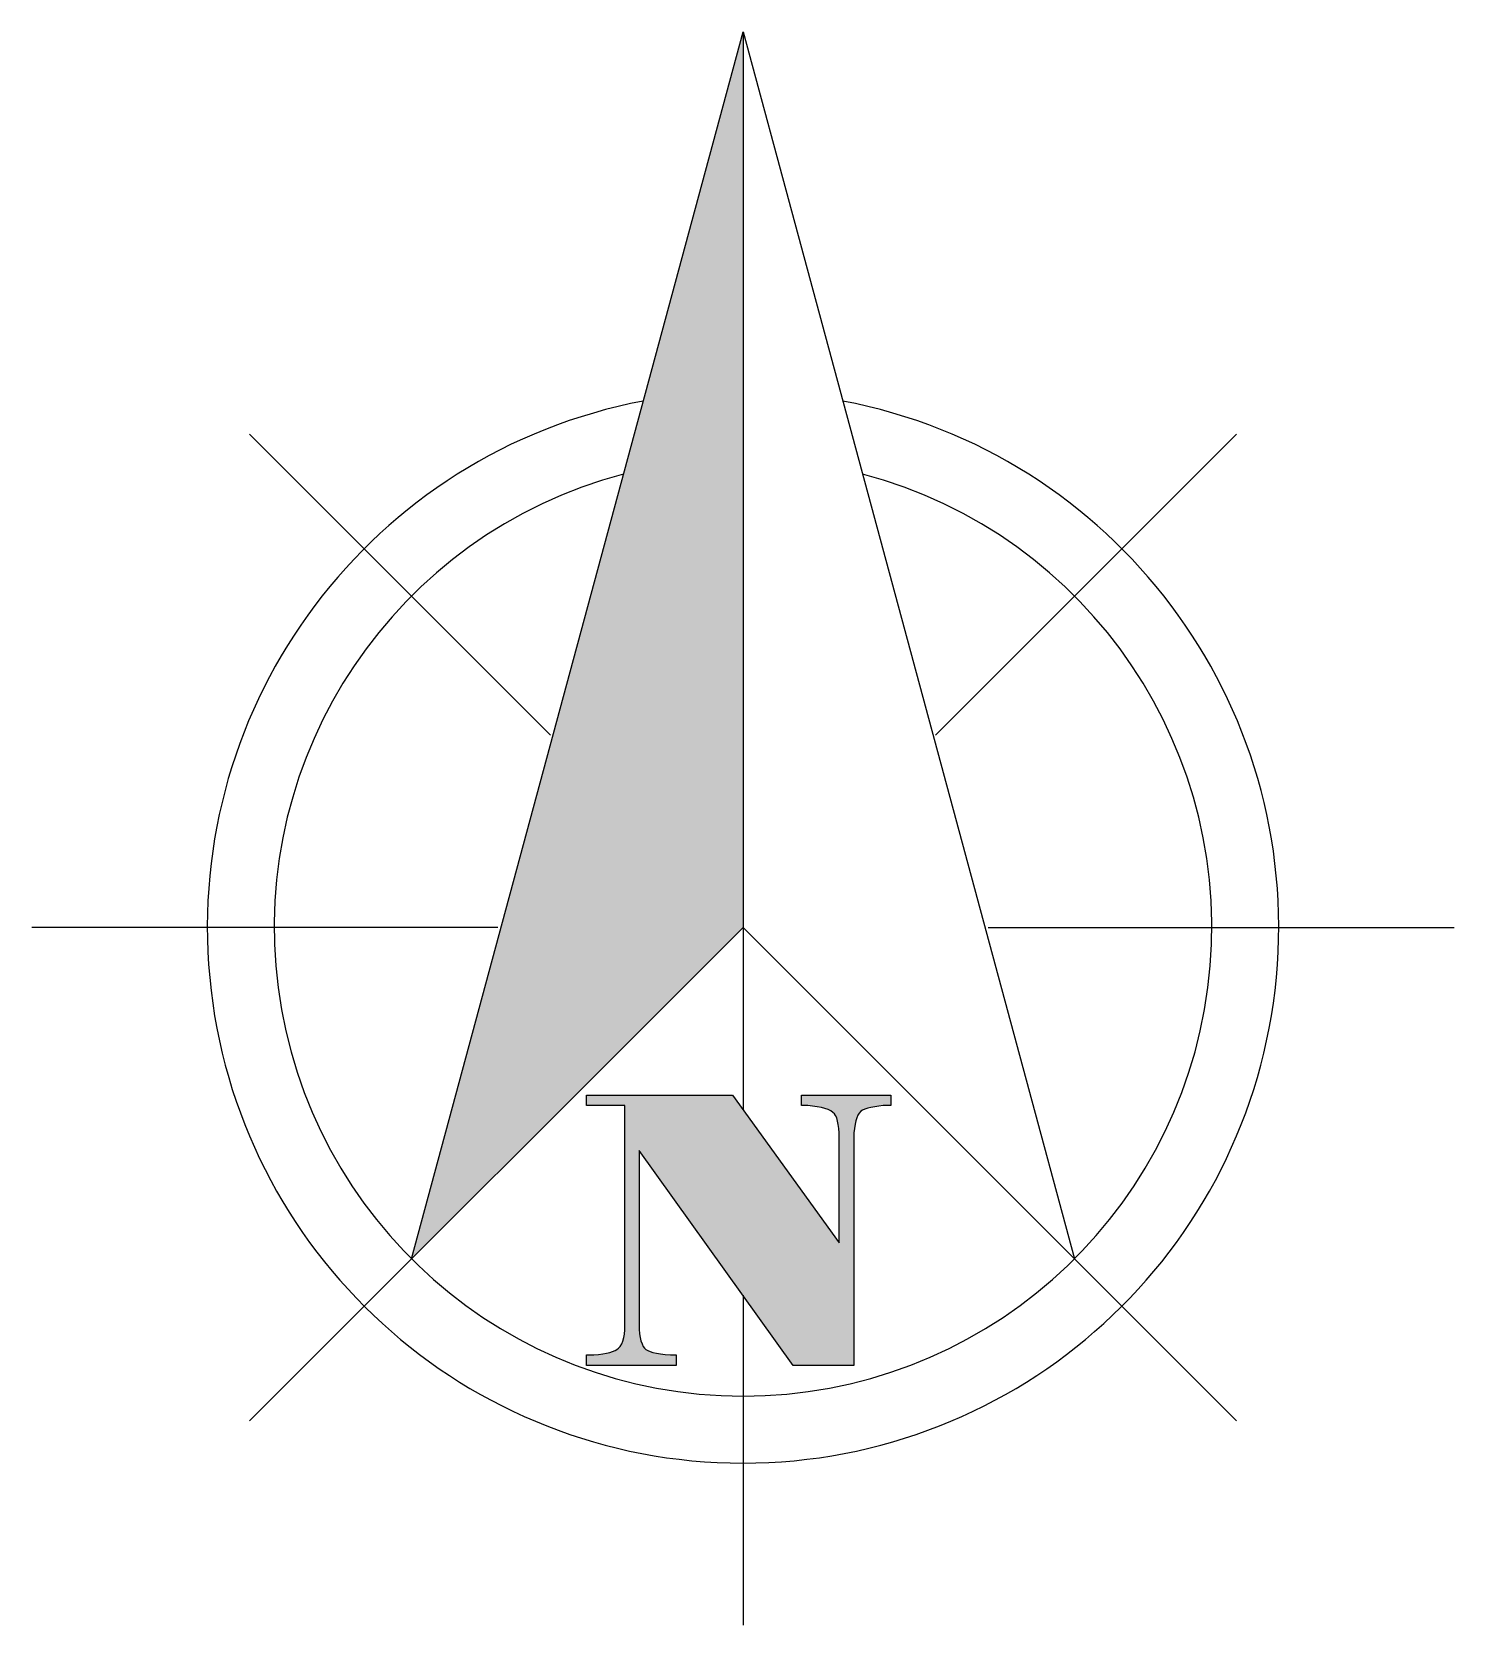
# Model space of a CAD drawing. Header units: millimetres. Extents: x 1153.67 to 1155.79, y -1314.34 to -1311.96.
import ezdxf

# ---------------------------------------------------------------- set-up
doc = ezdxf.new("R2010")
doc.units = ezdxf.units.MM
doc.header["$LTSCALE"] = 10
doc.layers.add('Símbolos_Gráficos', color=1, linetype='Continuous')

msp = doc.modelspace()

# ---------------------------------------------------------------- hatches: boundary and pattern name
at = {"layer": 'Símbolos_Gráficos'}
for color, points in [(1, [(1154.7311, -1311.9627), (1154.2361, -1313.7951), (1154.7311, -1313.3001)]), (254, [(1154.8062, -1313.9541), (1154.8968, -1313.9541), (1154.8968, -1313.614), (1154.8968, -1313.6067), (1154.8974, -1313.6004), (1154.8984, -1313.5941), (1154.8995, -1313.5889), (1154.901, -1313.5847), (1154.9026, -1313.5805), (1154.9047, -1313.5773), (1154.9068, -1313.5747), (1154.9094, -1313.5732), (1154.9131, -1313.5716), (1154.9173, -1313.57), (1154.922, -1313.569), (1154.9278, -1313.5679), (1154.9341, -1313.5669), (1154.9403, -1313.5663), (1154.9477, -1313.5663), (1154.9519, -1313.5663), (1154.9519, -1313.5506), (1154.8182, -1313.5506), (1154.8182, -1313.5663), (1154.8198, -1313.5663), (1154.8277, -1313.5663), (1154.835, -1313.5669), (1154.8418, -1313.5679), (1154.8481, -1313.569), (1154.8534, -1313.5705), (1154.8581, -1313.5721), (1154.8623, -1313.5742), (1154.8654, -1313.5763), (1154.8675, -1313.5784), (1154.8691, -1313.581), (1154.8712, -1313.5847), (1154.8722, -1313.5894), (1154.8733, -1313.5946), (1154.8743, -1313.6004), (1154.8748, -1313.6067), (1154.8748, -1313.614), (1154.8748, -1313.7712), (1154.7155, -1313.5506), (1154.4975, -1313.5506), (1154.4975, -1313.5663), (1154.5546, -1313.5663), (1154.5546, -1313.8949), (1154.5546, -1313.9012), (1154.5541, -1313.9075), (1154.5531, -1313.9127), (1154.5515, -1313.918), (1154.5499, -1313.9222), (1154.5478, -1313.9258), (1154.5452, -1313.9285), (1154.5426, -1313.9306), (1154.54, -1313.9321), (1154.5363, -1313.9332), (1154.5321, -1313.9348), (1154.5274, -1313.9358), (1154.5216, -1313.9368), (1154.5153, -1313.9379), (1154.5085, -1313.9384), (1154.5012, -1313.9384), (1154.4975, -1313.9384), (1154.4975, -1313.9541), (1154.6312, -1313.9541), (1154.6312, -1313.9384), (1154.6228, -1313.9384), (1154.6149, -1313.9379), (1154.6081, -1313.9368), (1154.6018, -1313.9358), (1154.5966, -1313.9348), (1154.5924, -1313.9332), (1154.5887, -1313.9321), (1154.5861, -1313.9306), (1154.584, -1313.9285), (1154.5819, -1313.9258), (1154.5803, -1313.9222), (1154.5787, -1313.9175), (1154.5777, -1313.9127), (1154.5766, -1313.907), (1154.5761, -1313.9002), (1154.5761, -1313.8934), (1154.5761, -1313.6334)])]:
    msp.add_hatch(color=color, dxfattribs=at).paths.add_polyline_path(points)

# ---------------------------------------------------------------- linework, layer by layer
at = {"layer": 'Símbolos_Gráficos', "color": 3}
for p, q in [((1154.2361, -1313.7951), (1154.7311, -1311.9627)), ((1154.7311, -1311.9627), (1154.7311, -1313.5721)), ((1154.7311, -1311.9627), (1155.226, -1313.7951)), ((1154.4437, -1313.0128), (1153.9943, -1312.5634)), ((1155.0184, -1313.0128), (1155.4678, -1312.5634)), ((1154.3649, -1313.3001), (1153.6691, -1313.3001)), ((1154.7311, -1313.3001), (1153.9943, -1314.0369)), ((1154.7311, -1313.3001), (1155.4678, -1314.0369)), ((1155.0972, -1313.3001), (1155.7931, -1313.3001)), ((1154.4975, -1313.5663), (1154.4975, -1313.5506)), ((1154.4975, -1313.5506), (1154.7155, -1313.5506)), ((1154.5546, -1313.5663), (1154.4975, -1313.5663)), ((1154.5546, -1313.8949), (1154.5546, -1313.5663)), ((1154.7155, -1313.5506), (1154.8748, -1313.7712)), ((1154.8182, -1313.5663), (1154.8182, -1313.5506)), ((1154.8182, -1313.5506), (1154.9519, -1313.5506)), ((1154.8198, -1313.5663), (1154.8182, -1313.5663)), ((1154.8277, -1313.5663), (1154.8198, -1313.5663)), ((1154.835, -1313.5669), (1154.8277, -1313.5663)), ((1154.9403, -1313.5663), (1154.9341, -1313.5669)), ((1154.9477, -1313.5663), (1154.9403, -1313.5663)), ((1154.9519, -1313.5663), (1154.9477, -1313.5663)), ((1154.9519, -1313.5506), (1154.9519, -1313.5663)), ((1154.8418, -1313.5679), (1154.835, -1313.5669)), ((1154.8481, -1313.569), (1154.8418, -1313.5679)), ((1154.8534, -1313.5705), (1154.8481, -1313.569)), ((1154.8581, -1313.5721), (1154.8534, -1313.5705)), ((1154.8623, -1313.5742), (1154.8581, -1313.5721)), ((1154.8654, -1313.5763), (1154.8623, -1313.5742)), ((1154.8675, -1313.5784), (1154.8654, -1313.5763)), ((1154.8691, -1313.581), (1154.8675, -1313.5784)), ((1154.8712, -1313.5847), (1154.8691, -1313.581)), ((1154.8722, -1313.5894), (1154.8712, -1313.5847)), ((1154.8733, -1313.5946), (1154.8722, -1313.5894)), ((1154.8995, -1313.5889), (1154.8984, -1313.5941)), ((1154.901, -1313.5847), (1154.8995, -1313.5889)), ((1154.9026, -1313.5805), (1154.901, -1313.5847)), ((1154.9047, -1313.5773), (1154.9026, -1313.5805)), ((1154.9068, -1313.5747), (1154.9047, -1313.5773)), ((1154.9094, -1313.5732), (1154.9068, -1313.5747)), ((1154.9131, -1313.5716), (1154.9094, -1313.5732)), ((1154.9173, -1313.57), (1154.9131, -1313.5716)), ((1154.922, -1313.569), (1154.9173, -1313.57)), ((1154.9278, -1313.5679), (1154.922, -1313.569)), ((1154.9341, -1313.5669), (1154.9278, -1313.5679)), ((1154.8743, -1313.6004), (1154.8733, -1313.5946)), ((1154.8748, -1313.6067), (1154.8743, -1313.6004)), ((1154.8748, -1313.614), (1154.8748, -1313.6067)), ((1154.8748, -1313.7712), (1154.8748, -1313.614)), ((1154.8974, -1313.6004), (1154.8968, -1313.6067)), ((1154.8968, -1313.6067), (1154.8968, -1313.614)), ((1154.8968, -1313.614), (1154.8968, -1313.9541)), ((1154.8984, -1313.5941), (1154.8974, -1313.6004)), ((1154.8062, -1313.9541), (1154.5761, -1313.6334)), ((1154.5761, -1313.6334), (1154.5761, -1313.8934)), ((1154.7311, -1313.8494), (1154.7311, -1314.3421)), ((1154.5546, -1313.9012), (1154.5546, -1313.8949)), ((1154.5761, -1313.8934), (1154.5761, -1313.9002)), ((1154.5761, -1313.8934), (1154.5761, -1313.8934)), ((1154.5478, -1313.9258), (1154.5499, -1313.9222)), ((1154.5499, -1313.9222), (1154.5515, -1313.918)), ((1154.5515, -1313.918), (1154.5531, -1313.9127)), ((1154.5531, -1313.9127), (1154.5541, -1313.9075)), ((1154.5541, -1313.9075), (1154.5546, -1313.9012)), ((1154.5761, -1313.9002), (1154.5766, -1313.907)), ((1154.5766, -1313.907), (1154.5777, -1313.9127)), ((1154.5777, -1313.9127), (1154.5787, -1313.9175)), ((1154.5787, -1313.9175), (1154.5803, -1313.9222)), ((1154.5803, -1313.9222), (1154.5819, -1313.9258)), ((1154.4975, -1313.9541), (1154.4975, -1313.9384)), ((1154.4975, -1313.9384), (1154.5012, -1313.9384)), ((1154.5012, -1313.9384), (1154.5085, -1313.9384)), ((1154.5085, -1313.9384), (1154.5153, -1313.9379)), ((1154.5153, -1313.9379), (1154.5216, -1313.9368)), ((1154.5216, -1313.9368), (1154.5274, -1313.9358)), ((1154.5274, -1313.9358), (1154.5321, -1313.9348)), ((1154.5321, -1313.9348), (1154.5363, -1313.9332)), ((1154.5363, -1313.9332), (1154.54, -1313.9321)), ((1154.54, -1313.9321), (1154.5426, -1313.9306)), ((1154.5426, -1313.9306), (1154.5452, -1313.9285)), ((1154.5452, -1313.9285), (1154.5478, -1313.9258)), ((1154.5819, -1313.9258), (1154.584, -1313.9285)), ((1154.584, -1313.9285), (1154.5861, -1313.9306)), ((1154.5861, -1313.9306), (1154.5887, -1313.9321)), ((1154.5887, -1313.9321), (1154.5924, -1313.9332)), ((1154.5924, -1313.9332), (1154.5966, -1313.9348)), ((1154.5966, -1313.9348), (1154.6018, -1313.9358)), ((1154.6018, -1313.9358), (1154.6081, -1313.9368)), ((1154.6081, -1313.9368), (1154.6149, -1313.9379)), ((1154.6149, -1313.9379), (1154.6228, -1313.9384)), ((1154.6228, -1313.9384), (1154.6312, -1313.9384)), ((1154.6312, -1313.9384), (1154.6312, -1313.9541)), ((1154.6312, -1313.9541), (1154.4975, -1313.9541)), ((1154.8968, -1313.9541), (1154.8062, -1313.9541))]:
    msp.add_line(p, q, dxfattribs=at)
at = {"layer": 'Símbolos_Gráficos', "color": 2}
for radius, start, end in [(0.8, 100.7309, 79.2691), (0.7, 104.7682, 75.2318)]:
    msp.add_arc((1154.7311, -1313.3001), radius, start, end, dxfattribs=at)

doc.saveas('drawing.dxf')
